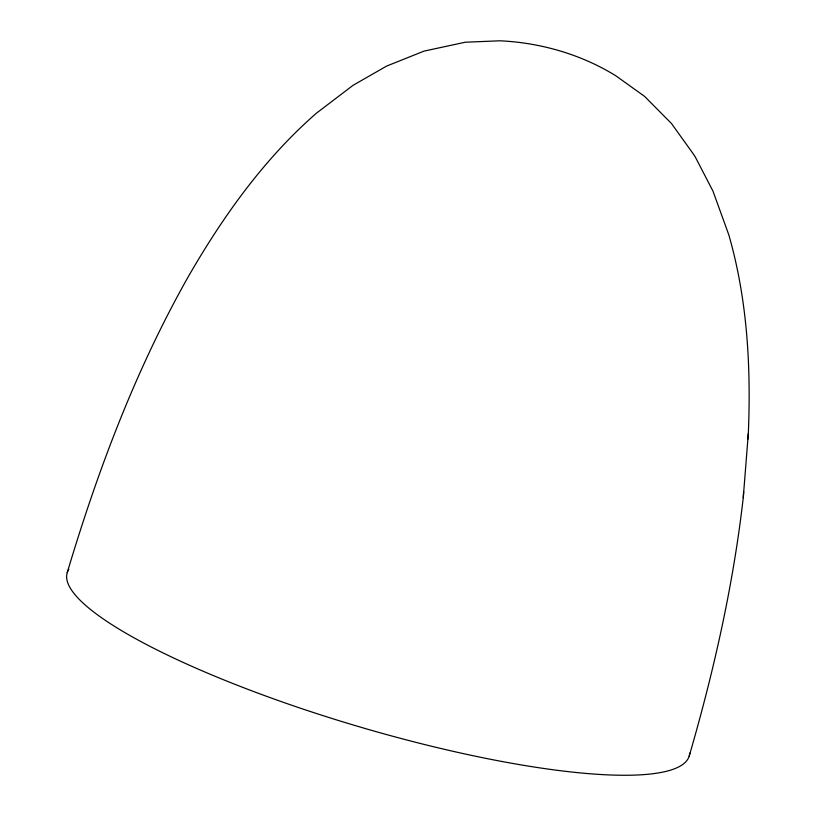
<?xml version="1.0" encoding="UTF-8"?>
<svg xmlns="http://www.w3.org/2000/svg" width="816" height="816" viewBox="0 0 816 816"><rect width="100%" height="100%" fill="white"/><g stroke="black" fill="none" stroke-linecap="round" stroke-linejoin="round"><path stroke-width="1.22" d="M747.925 439.12L748.333 433.408C751.087 366.792 747.354 299.319 728.841 234.957L712.99 191.158L695.181 156.774L692.345 152.592L671.548 123.593L644.66 96.441L615.784 75.755C581.176 54.386 540.508 42.656 499.963 40.8L465.314 42.218L424.014 51.112L386.631 66.076L353.012 85.343L316.271 113.312C265.863 157.366 226.195 212.038 192.443 269.515L189.608 274.339C136.292 368.077 98.042 469.506 67.238 572.618M689.183 756.177C713.755 671.568 733.247 585.347 743.254 497.729L743.672 491.783M743.254 497.729L748.333 433.408M689.765 753.097A324.238 65.198 16.4 0 1 357.398 726.23A324.238 65.198 16.4 0 1 68.819 569.293"/></g></svg>
